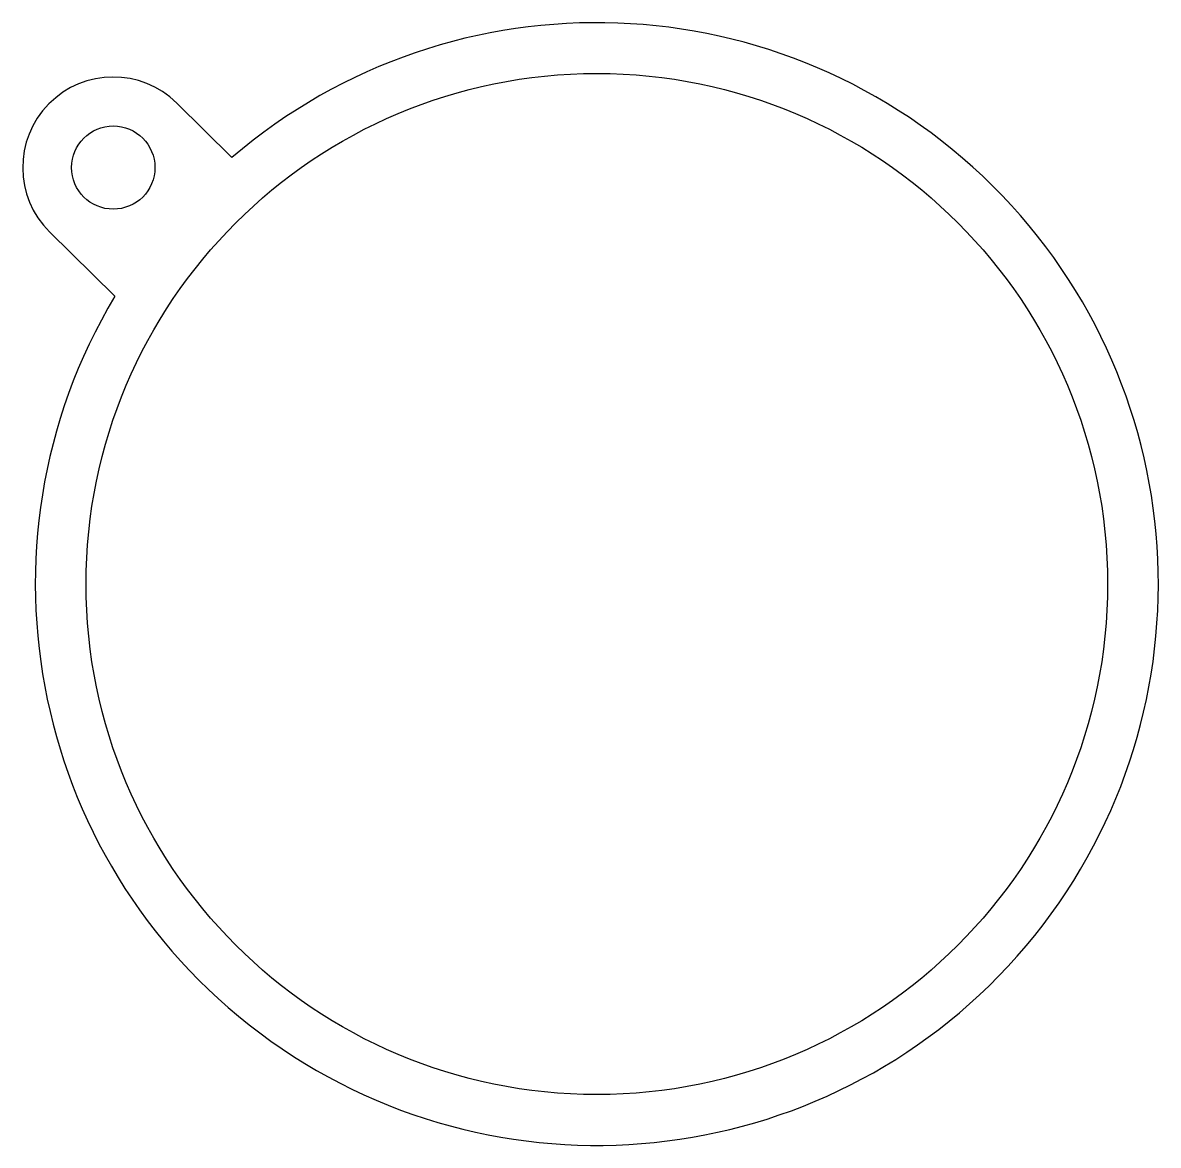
# Model space of a CAD drawing. Header units: millimetres. Extents: x -15.9 to 15.5, y -15.5 to 15.5.
import ezdxf

# ---------------------------------------------------------------- set-up
doc = ezdxf.new("R2010")
doc.units = ezdxf.units.MM
doc.layers.get('0').update_dxf_attribs({"linetype": 'CONTINUOUS'})

msp = doc.modelspace()

# ---------------------------------------------------------------- linework, layer by layer
msp.add_lwpolyline([(-13.309, 7.945, 12.280361), (-10.075, 11.779), (-11.593, 13.279, 1), (-15.107, 9.721)], format="xyb", close=True)
for centre, radius in [((0, 0), 14.1), ((-13.35, 11.5), 1.15)]:
    msp.add_circle(centre, radius)

doc.saveas('drawing.dxf')
